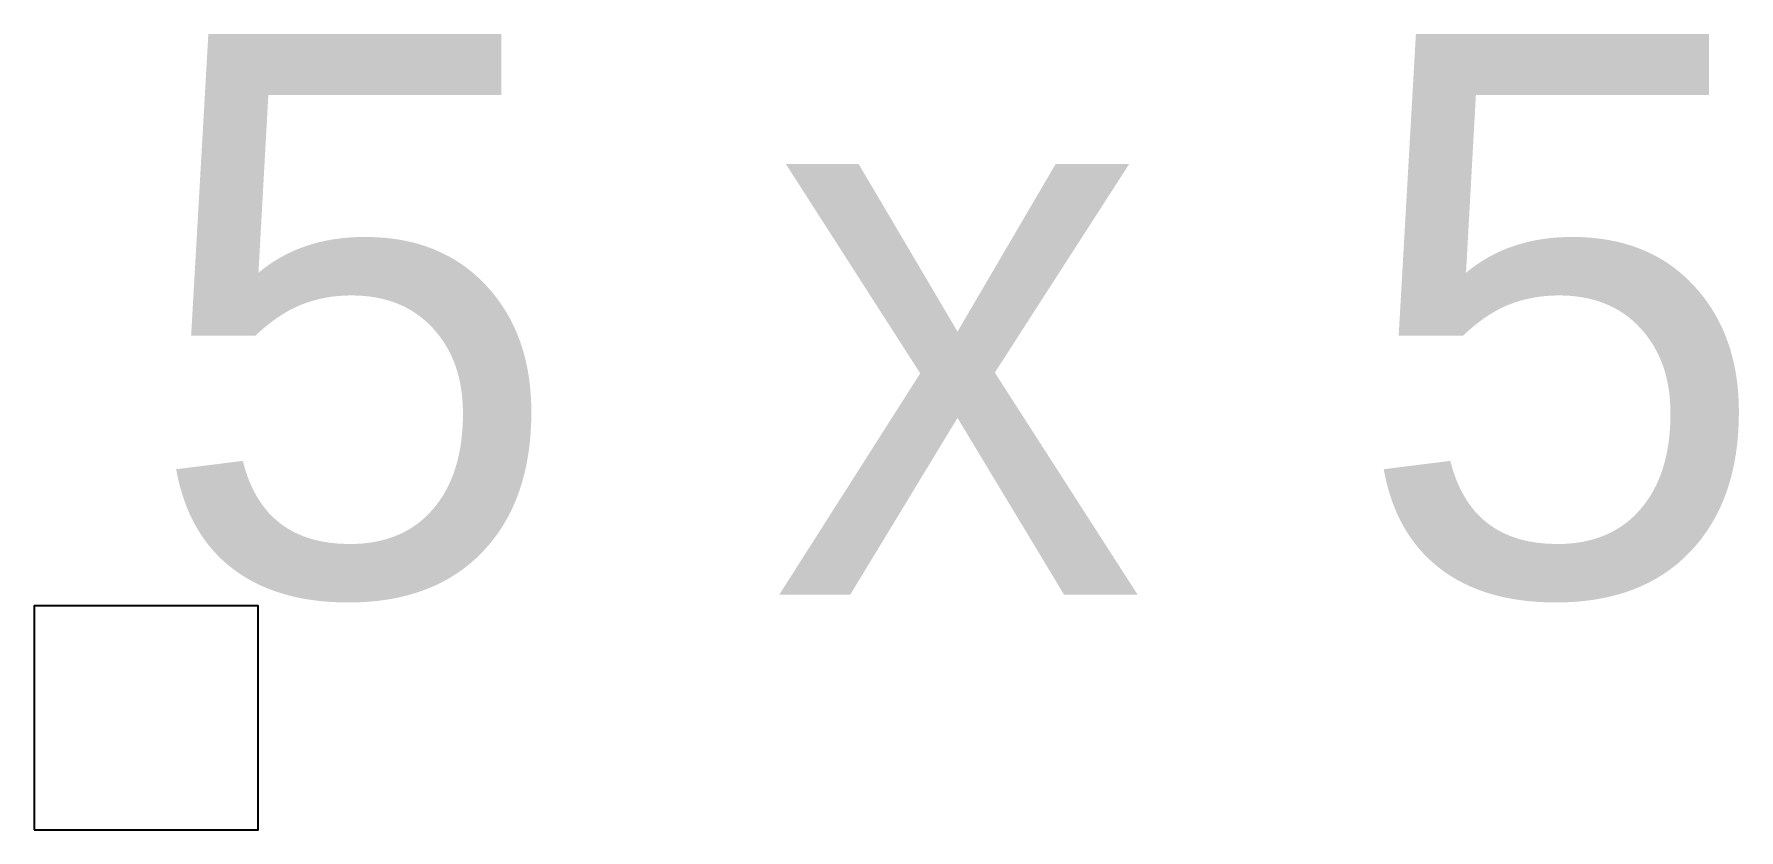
# Model space of a CAD drawing. Header units: metres. Extents: x 0 to 7.61, y 0 to 3.55.
import ezdxf

# ---------------------------------------------------------------- set-up
doc = ezdxf.new("R2010")
doc.units = ezdxf.units.M

msp = doc.modelspace()

# ---------------------------------------------------------------- linework, layer by layer
msp.add_lwpolyline([(0, 0), (1, 0), (1, 1), (0, 1), (0, 0)])

# ---------------------------------------------------------------- texts
msp.add_text('5 x 5', height=2.5).set_placement((0.5, 1.05))

doc.saveas('drawing.dxf')
